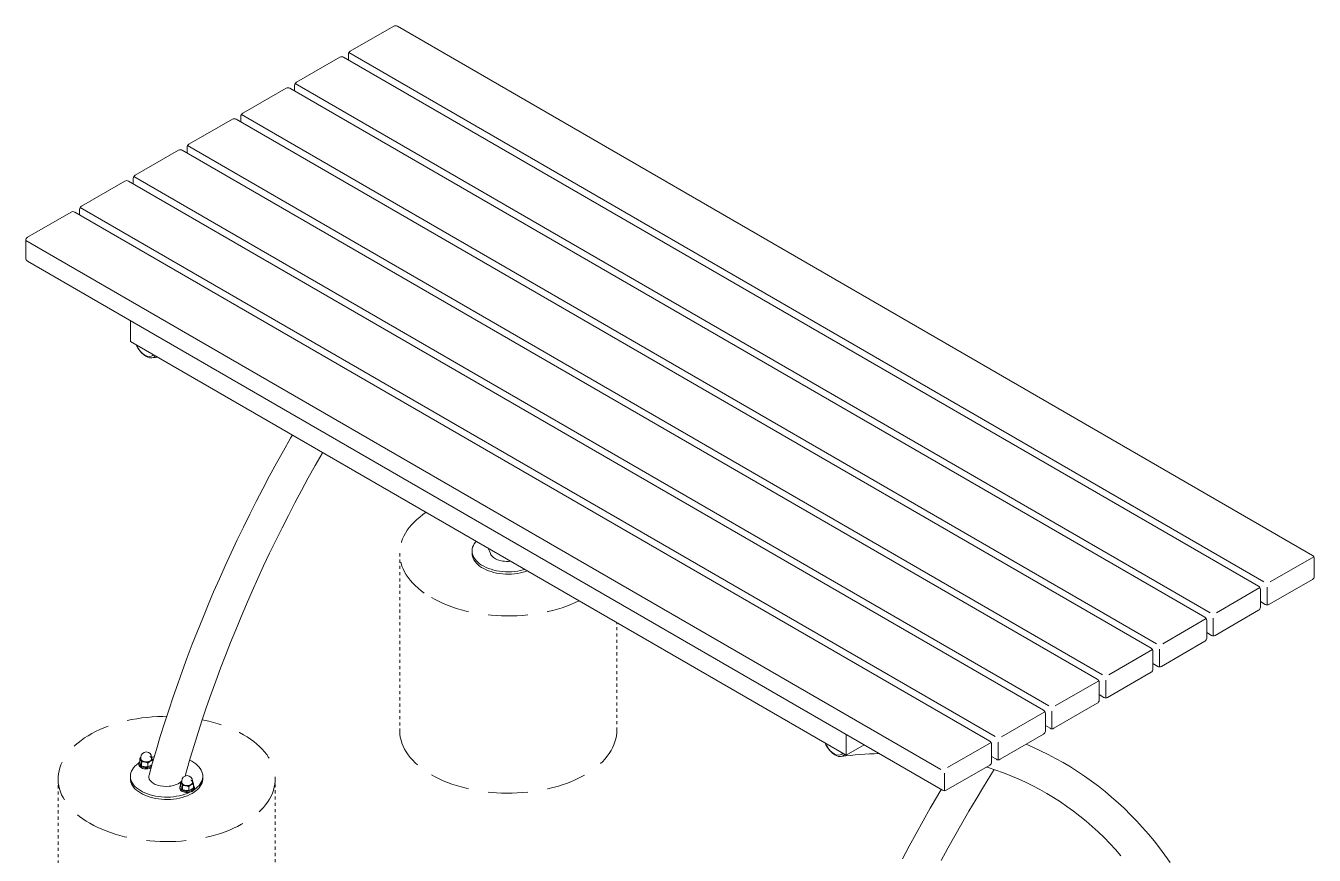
# Model space of a CAD drawing. Header units: inches. Extents: x -3 to 182, y -9 to 127.
# Drawn here: x 22.63 to 63.77, y 8.08 to 34.57 of the extents above; entities that cross this region are included whole.
import ezdxf

# ---------------------------------------------------------------- set-up
doc = ezdxf.new("R2010")
doc.units = ezdxf.units.IN
doc.linetypes.add('HIDDEN', pattern=[1.905, 1.27, -0.635])
doc.layers.add('ZANO_R', color=7, linetype='Continuous', lineweight=0)
doc.layers.add('ZANO_R_przerywana', color=250, linetype='HIDDEN', lineweight=0)

msp = doc.modelspace()

# ---------------------------------------------------------------- linework, layer by layer
at = {"layer": 'ZANO_R'}
for p, q in [((34.37804, 34.5595), (32.98791, 33.75845)), ((63.71478, 17.65967), (34.49356, 34.55941)), ((32.66082, 33.56997), (31.2707, 32.76893)), ((61.99757, 16.67015), (32.77635, 33.56988)), ((32.93006, 33.65835), (32.93006, 33.48099)), ((62.16678, 16.81642), (32.94556, 33.71616)), ((30.94361, 32.58045), (29.55349, 31.7794)), ((60.28036, 15.68062), (31.05914, 32.58036)), ((31.21285, 32.66882), (31.21285, 32.49146)), ((60.44957, 15.8269), (31.22835, 32.72663)), ((58.73236, 14.83737), (29.51114, 31.73711)), ((29.2264, 31.59092), (27.83628, 30.78988)), ((58.56315, 14.6911), (29.34193, 31.59083)), ((29.49564, 31.67929), (29.49564, 31.50194)), ((27.50919, 30.6014), (26.11907, 29.80035)), ((56.84593, 13.70157), (27.62472, 30.60131)), ((27.77842, 30.68977), (27.77842, 30.51241)), ((57.01514, 13.84785), (27.79393, 30.74758)), ((26.06121, 29.70024), (26.06121, 29.52289)), ((55.29793, 12.85832), (26.07672, 29.75806)), ((25.79198, 29.61187), (24.40186, 28.81083)), ((55.12872, 12.71205), (25.90751, 29.61178)), ((24.07477, 28.62235), (22.68464, 27.8213)), ((53.41151, 11.72252), (24.19029, 28.62226)), ((24.344, 28.71072), (24.344, 28.53336)), ((53.58072, 11.8688), (24.3595, 28.76853)), ((22.62679, 27.72119), (22.62679, 27.15515)), ((22.62679, 27.72119), (51.848, 10.82146)), ((22.68449, 27.05513), (51.9057, 10.1554)), ((25.97471, 25.15227), (25.97471, 24.49331)), ((25.97471, 24.49331), (48.82929, 11.27564)), ((26.6731, 24.03511), (26.70582, 24.05396)), ((36.87929, 17.80113), (36.87929, 17.72566)), ((62.36689, 16.81635), (63.75702, 17.61739)), ((63.77247, 16.99361), (63.77247, 17.55966)), ((62.3245, 16.09246), (63.71462, 16.8935)), ((60.64968, 15.82682), (62.03981, 16.62786)), ((62.05526, 16.00408), (62.05526, 16.57013)), ((62.26672, 16.07703), (62.26672, 16.64307)), ((62.05526, 16.18144), (62.20897, 16.09255)), ((58.93247, 14.8373), (60.32259, 15.63834)), ((60.54951, 15.0875), (60.54951, 15.65355)), ((60.60729, 15.10293), (61.99741, 15.90398)), ((60.33805, 15.01456), (60.33805, 15.58061)), ((58.89008, 14.11341), (60.2802, 14.91445)), ((60.33805, 15.19192), (60.49176, 15.10302)), ((57.21526, 13.84777), (58.60538, 14.64881)), ((58.62084, 14.02503), (58.62084, 14.59108)), ((58.8323, 14.09798), (58.8323, 14.66402)), ((58.62084, 14.20239), (58.77455, 14.1135)), ((55.50232, 12.85011), (56.89244, 13.65115)), ((56.90363, 13.03551), (56.90363, 13.60156)), ((57.11509, 13.10845), (57.11509, 13.6745)), ((57.17286, 13.12388), (58.56299, 13.92493)), ((56.90363, 13.21287), (57.05734, 13.12397)), ((55.45565, 12.13436), (56.84578, 12.9354)), ((53.78429, 11.86227), (55.17441, 12.66331)), ((55.18642, 12.04598), (55.18642, 12.61203)), ((55.39788, 12.11892), (55.39788, 12.68497)), ((48.82929, 11.27564), (48.82929, 11.9346)), ((53.73844, 11.14483), (55.12856, 11.94587)), ((55.18642, 12.22334), (55.34012, 12.13445)), ((48.82929, 11.27564), (49.40003, 11.60452)), ((52.06363, 10.87919), (53.45375, 11.68024)), ((53.46921, 11.05646), (53.46921, 11.62251)), ((53.68066, 11.1294), (53.68066, 11.69545)), ((26.2672, 11.17756), (26.30008, 11.20389)), ((26.2672, 11.17756), (26.2672, 11.05358)), ((26.30008, 11.20632), (26.30008, 11.16387)), ((26.6467, 11.16387), (26.6467, 11.20632)), ((26.65195, 11.18677), (26.6467, 11.19629)), ((26.67957, 11.11378), (26.67957, 11.05795)), ((27.9291, 11.08271), (27.86169, 11.11761)), ((48.67856, 11.3026), (48.71128, 11.32144)), ((53.46921, 11.23382), (53.62291, 11.14492)), ((26.24231, 11.00821), (26.24231, 10.97047)), ((26.32245, 11.05853), (26.32245, 10.93455)), ((26.52864, 11.02664), (26.52864, 10.90266)), ((26.65439, 10.96885), (26.6041, 10.93274)), ((51.96345, 10.13987), (51.96345, 10.70592)), ((52.02123, 10.15531), (53.41135, 10.95635)), ((25.96925, 10.60397), (25.96925, 10.5285)), ((27.57318, 10.42227), (27.60606, 10.4486)), ((27.57318, 10.42227), (27.57318, 10.29829)), ((27.60606, 10.45103), (27.60606, 10.40857)), ((27.62843, 10.30324), (27.62843, 10.17926)), ((27.95267, 10.40857), (27.95267, 10.45103)), ((27.95793, 10.43148), (27.95267, 10.44099)), ((27.98555, 10.35848), (27.98555, 10.2345)), ((28.28001, 10.5285), (28.28001, 10.60397)), ((27.54829, 10.25291), (27.54829, 10.21517)), ((27.83461, 10.27135), (27.83461, 10.14736)), ((28.01044, 10.21517), (28.01044, 10.25291))]:
    msp.add_line(p, q, dxfattribs=at)
at = {"layer": 'ZANO_R', "flags": 128}
for points in [[(26.1517, 24.39095), (26.17491, 24.34098), (26.22809, 24.25376), (26.29019, 24.17476), (26.35812, 24.10855), (26.42953, 24.05776), (26.50117, 24.02497), (26.56939, 24.01168), (26.63214, 24.01807)], [(26.18781, 24.31983), (26.20818, 24.28231), (26.26743, 24.19618), (26.32729, 24.12672), (26.39371, 24.06576), (26.4561, 24.02192), (26.52063, 23.98958), (26.57996, 23.97186), (26.63769, 23.9669), (26.69023, 23.97508), (26.73802, 23.99642), (26.77735, 24.02911)], [(26.63214, 24.01807), (26.68586, 24.04321), (26.71087, 24.06756)], [(26.65741, 23.96769), (26.75426, 23.98001), (26.84559, 23.98965)], [(26.7049, 24.05566), (26.71857, 24.06205), (26.71925, 24.06271)], [(31.13932, 21.50642), (31.07906, 21.402), (30.85298, 21.00171), (30.63067, 20.59945), (30.41219, 20.19533), (30.19759, 19.78944), (29.98692, 19.38188), (29.78025, 18.97277), (29.57761, 18.56219), (29.37906, 18.15025), (29.18466, 17.73706), (28.99444, 17.32271), (28.80847, 16.90731), (28.62677, 16.49096), (28.44941, 16.07377), (28.27643, 15.65583), (28.10786, 15.23726), (27.94375, 14.81815), (27.78415, 14.39862), (27.6291, 13.97876), (27.47862, 13.55867), (27.33278, 13.13847), (27.19159, 12.71826), (27.0551, 12.29814), (26.92334, 11.87821), (26.79635, 11.45858), (26.67416, 11.03935), (26.56313, 10.64325)], [(27.71293, 10.60984), (27.75733, 10.76774), (27.87711, 11.17731), (28.00164, 11.58742), (28.13089, 11.99796), (28.26481, 12.40882), (28.40339, 12.81988), (28.54658, 13.23105), (28.69434, 13.6422), (28.84665, 14.05324), (29.00346, 14.46404), (29.16472, 14.87451), (29.33041, 15.28454), (29.50046, 15.694), (29.67485, 16.1028), (29.85353, 16.51083), (30.03644, 16.91798), (30.22355, 17.32414), (30.41479, 17.7292), (30.61013, 18.13305), (30.80951, 18.5356), (31.01288, 18.93672), (31.22018, 19.33632), (31.43136, 19.73429), (31.64637, 20.13052), (31.86514, 20.52491), (32.08763, 20.91735), (32.10525, 20.94778)], [(37.01112, 18.11054), (36.98519, 18.08008), (36.94843, 18.02841), (36.9193, 17.97514), (36.89799, 17.92065), (36.88465, 17.86532), (36.87938, 17.80954), (36.88221, 17.75371), (36.89313, 17.6982), (36.91206, 17.64342), (36.93885, 17.58974), (36.97334, 17.53755), (37.01527, 17.48721), (37.06434, 17.43906), (37.12023, 17.39346), (37.18253, 17.35072), (37.25081, 17.31113), (37.32458, 17.27499), (37.40334, 17.24253), (37.48652, 17.21399), (37.57355, 17.18957), (37.66381, 17.16944), (37.75668, 17.15374), (37.85149, 17.14258), (37.94759, 17.13604), (38.0443, 17.13417), (38.14094, 17.13697), (38.23684, 17.14444), (38.33132, 17.15651), (38.42372, 17.1731), (38.51339, 17.19409), (38.56877, 17.20969)], [(36.87929, 17.72566), (36.88221, 17.67823), (36.89313, 17.62273), (36.91206, 17.56795), (36.93885, 17.51427), (36.97334, 17.46208), (37.01527, 17.41173), (37.06434, 17.36359), (37.12023, 17.31799), (37.18253, 17.27524), (37.25081, 17.23566), (37.32458, 17.19951), (37.40334, 17.16706), (37.48652, 17.13852), (37.57355, 17.1141), (37.66381, 17.09397), (37.75668, 17.07827), (37.85149, 17.06711), (37.94759, 17.06057), (38.0443, 17.0587), (38.14094, 17.0615), (38.23684, 17.06896), (38.33132, 17.08103), (38.42372, 17.09762), (38.51339, 17.11862), (38.5997, 17.14387), (38.65167, 17.16174)], [(37.38939, 17.89177), (37.46255, 17.72351), (37.47187, 17.70078)], [(37.85401, 17.47742), (37.77095, 17.49402), (37.69165, 17.51906), (37.62277, 17.5506), (37.56248, 17.58962), (37.51664, 17.63196), (37.48258, 17.67937), (37.47362, 17.7015)], [(48.15339, 11.66654), (48.18038, 11.60846), (48.23355, 11.52124), (48.29564, 11.44224), (48.36358, 11.37603), (48.43499, 11.32524), (48.50663, 11.29245), (48.57485, 11.27917), (48.6376, 11.28556)], [(48.19327, 11.58731), (48.21364, 11.54979), (48.27289, 11.46366), (48.33275, 11.39421), (48.39917, 11.33324), (48.46156, 11.28941), (48.52609, 11.25707), (48.58542, 11.23934), (48.64314, 11.23438), (48.69569, 11.24256), (48.74348, 11.2639), (48.78513, 11.29852), (48.78647, 11.30041)], [(59.17145, 7.85325), (59.00414, 8.08818), (58.83234, 8.31745), (58.65609, 8.54098), (58.47544, 8.75872), (58.29046, 8.97063), (58.10119, 9.17665), (57.90768, 9.37674), (57.71, 9.57084), (57.5082, 9.75892), (57.30233, 9.94094), (57.09244, 10.11686), (56.8786, 10.28664), (56.66085, 10.45024), (56.43926, 10.60763), (56.21387, 10.75879), (55.98474, 10.90367), (55.75192, 11.04226), (55.51546, 11.17451), (55.27543, 11.3004), (55.03188, 11.4199), (54.78487, 11.53298), (54.57047, 11.62428)], [(26.2672, 11.17756), (26.28074, 11.15819), (26.29483, 11.13153)], [(26.6467, 11.1852), (26.64926, 11.17863), (26.65241, 11.15635), (26.64718, 11.1342), (26.63383, 11.11322), (26.61297, 11.09438), (26.58559, 11.07857), (26.55296, 11.06653), (26.51661, 11.05882), (26.47824, 11.05581), (26.43964, 11.05762), (26.40262, 11.06418), (26.36891, 11.07519), (26.34009, 11.09011), (26.3175, 11.10827), (26.30219, 11.12881), (26.2949, 11.15076), (26.29594, 11.17311), (26.30008, 11.1852)], [(26.30008, 11.16387), (26.30065, 11.15575), (26.30772, 11.1345), (26.32252, 11.11463), (26.34439, 11.09706), (26.37228, 11.08261), (26.40491, 11.07196), (26.44073, 11.06561), (26.47808, 11.06386), (26.51521, 11.06678), (26.55039, 11.07424), (26.58197, 11.08589), (26.60847, 11.10119), (26.62865, 11.11942), (26.64157, 11.13972), (26.64663, 11.16116), (26.64359, 11.18272), (26.63259, 11.2034), (26.61415, 11.22224), (26.58912, 11.23834), (26.58818, 11.23882)], [(26.6041, 11.08369), (26.66187, 11.10891), (26.67957, 11.11378)], [(26.7282, 11.23047), (26.67187, 11.21761), (26.64663, 11.2112)], [(26.65195, 11.18677), (26.64999, 11.19093), (26.6467, 11.19699)], [(26.67957, 11.11378), (26.66604, 11.15272), (26.65195, 11.18677)], [(48.6376, 11.28556), (48.69132, 11.31069), (48.72015, 11.33876)], [(48.71036, 11.32314), (48.72403, 11.32954), (48.72853, 11.33392)], [(26.24845, 11.03875), (26.21578, 11.01579), (26.15928, 10.97045), (26.10954, 10.92253), (26.06693, 10.87238), (26.03173, 10.82034), (26.0042, 10.76679), (25.98453, 10.71209), (25.97285, 10.65664), (25.96926, 10.60082), (25.97377, 10.54502), (25.98635, 10.48963), (26.00691, 10.43505), (26.03532, 10.38165), (26.07136, 10.32981), (26.1148, 10.27989), (26.16532, 10.23225), (26.22256, 10.18721), (26.28613, 10.14509), (26.35559, 10.1062), (26.43044, 10.0708), (26.51016, 10.03913), (26.59419, 10.01143), (26.68193, 9.98789), (26.77279, 9.96866), (26.86611, 9.95389), (26.96124, 9.94368), (27.05753, 9.93811), (27.15428, 9.9372), (27.25082, 9.94097), (27.34648, 9.94939), (27.44058, 9.96241), (27.53247, 9.97992), (27.62149, 10.00181), (27.70704, 10.02792), (27.78849, 10.05808), (27.86246, 10.0907)], [(26.62849, 10.87158), (26.60291, 10.85999), (26.56435, 10.84784), (26.52251, 10.84012), (26.47889, 10.83711), (26.43507, 10.83892), (26.39264, 10.84548), (26.35312, 10.85656), (26.31795, 10.87176), (26.2884, 10.89053), (26.26554, 10.91218), (26.25019, 10.93594), (26.2429, 10.96095), (26.24231, 10.97047)], [(26.63679, 10.91388), (26.60291, 10.89773), (26.56435, 10.88558), (26.52251, 10.87786), (26.47889, 10.87484), (26.43507, 10.87665), (26.39264, 10.88322), (26.35312, 10.8943), (26.31795, 10.9095), (26.2884, 10.92826), (26.26554, 10.94992), (26.25019, 10.97368), (26.2429, 10.99869), (26.24395, 11.02404), (26.25329, 11.04882), (26.2672, 11.06843)], [(26.32245, 10.93455), (26.30892, 10.95393), (26.29483, 10.98058)], [(26.52864, 11.02664), (26.58468, 11.07152), (26.6041, 11.08369)], [(26.6041, 10.93274), (26.58468, 10.92249), (26.52864, 10.90266)], [(27.99255, 10.16371), (28.0028, 10.17054), (28.06255, 10.21448), (28.11571, 10.26115), (28.16193, 10.31023), (28.20087, 10.36137), (28.23226, 10.41421), (28.25588, 10.46838), (28.27157, 10.5235), (28.27921, 10.57919), (28.27875, 10.63505), (28.2702, 10.69069), (28.25361, 10.74572), (28.22911, 10.79976), (28.19685, 10.85243), (28.15708, 10.90335), (28.11006, 10.95218), (28.05613, 10.99856), (27.99567, 11.04217), (27.9291, 11.08271)], [(51.86022, 7.914), (52.07523, 8.31023), (52.294, 8.70462), (52.51649, 9.09707), (52.74262, 9.48746), (52.97235, 9.8757), (53.20561, 10.26168), (53.44233, 10.64531), (53.54955, 10.8155)], [(53.30378, 10.89436), (53.35589, 10.87888), (53.60173, 10.79842), (53.84444, 10.71146), (54.08394, 10.61802), (54.32016, 10.5181), (54.55304, 10.41174), (54.7825, 10.29895), (55.00847, 10.17976), (55.23088, 10.05421), (55.44966, 9.92233), (55.66473, 9.78415), (55.87604, 9.63973), (56.08351, 9.48911), (56.28708, 9.33234), (56.48669, 9.16946), (56.68229, 9.00054), (56.87382, 8.82563), (57.06123, 8.64478), (57.24448, 8.45804), (57.42352, 8.26549), (57.59831, 8.06716)], [(25.96925, 10.5285), (25.96926, 10.52535), (25.97377, 10.46955), (25.98635, 10.41416), (26.00691, 10.35957), (26.03532, 10.30617), (26.07136, 10.25433), (26.1148, 10.20442), (26.16532, 10.15677), (26.22256, 10.11173), (26.28613, 10.06962), (26.35559, 10.03073), (26.43044, 9.99532), (26.51016, 9.96366), (26.59419, 9.93596), (26.68193, 9.91241), (26.77279, 9.89319), (26.86611, 9.87842), (26.96124, 9.86821), (27.05753, 9.86263), (27.15428, 9.86173), (27.25082, 9.8655), (27.34648, 9.87392), (27.44058, 9.88693), (27.53247, 9.90445), (27.62149, 9.92634), (27.70704, 9.95245), (27.78849, 9.9826), (27.86529, 10.01659), (27.93689, 10.05416), (28.0028, 10.09506), (28.06255, 10.139), (28.11571, 10.18568), (28.16193, 10.23475), (28.20087, 10.28589), (28.23226, 10.33873), (28.25588, 10.3929), (28.27157, 10.44803), (28.27921, 10.50371), (28.28001, 10.5285)], [(27.2067, 10.28493), (27.11287, 10.27883), (27.01597, 10.28185), (26.92389, 10.29403), (26.83421, 10.31604), (26.75863, 10.34457), (26.69075, 10.38137), (26.63839, 10.42161), (26.59725, 10.46763), (26.5704, 10.51582), (26.55699, 10.56723), (26.55797, 10.61999), (26.56473, 10.6428)], [(27.94276, 10.15858), (27.90888, 10.14244), (27.87033, 10.13028), (27.82848, 10.12256), (27.78486, 10.11955), (27.74105, 10.12136), (27.69861, 10.12792), (27.6591, 10.139), (27.62393, 10.1542), (27.59438, 10.17297), (27.57151, 10.19462), (27.55616, 10.21838), (27.54888, 10.24339), (27.54992, 10.26875), (27.55926, 10.29353), (27.57318, 10.31314)], [(27.57318, 10.42227), (27.58671, 10.40289), (27.6008, 10.37624)], [(27.95267, 10.4299), (27.95524, 10.42334), (27.95838, 10.40106), (27.95316, 10.37891), (27.9398, 10.35792), (27.91895, 10.33909), (27.89156, 10.32328), (27.85893, 10.31124), (27.82259, 10.30353), (27.78421, 10.30051), (27.74562, 10.30232), (27.7086, 10.30889), (27.67489, 10.31989), (27.64606, 10.33482), (27.62347, 10.35298), (27.60817, 10.37351), (27.60087, 10.39547), (27.60192, 10.41781), (27.60606, 10.4299)], [(27.60606, 10.40857), (27.60663, 10.40045), (27.61369, 10.37921), (27.6285, 10.35933), (27.65036, 10.34176), (27.67826, 10.32732), (27.71088, 10.31667), (27.74671, 10.31032), (27.78406, 10.30856), (27.82119, 10.31148), (27.85637, 10.31894), (27.88794, 10.33059), (27.91444, 10.34589), (27.93463, 10.36412), (27.94755, 10.38443), (27.95261, 10.40586), (27.94957, 10.42743), (27.93857, 10.44811), (27.92012, 10.46694), (27.8951, 10.48304), (27.89416, 10.48353)], [(27.83461, 10.27135), (27.89066, 10.31622), (27.91008, 10.32839)], [(27.91008, 10.32839), (27.96785, 10.35361), (27.98555, 10.35848)], [(27.98555, 10.31314), (27.99587, 10.29953), (28.00724, 10.27503), (28.01038, 10.24974), (28.00516, 10.22455), (27.99178, 10.2004), (27.97073, 10.17814), (27.94276, 10.15858)], [(27.95793, 10.43148), (27.95596, 10.43564), (27.95267, 10.4417)], [(27.98555, 10.35848), (27.97202, 10.39742), (27.95793, 10.43148)], [(27.94276, 10.12085), (27.90888, 10.1047), (27.87033, 10.09255), (27.82848, 10.08482), (27.78486, 10.08181), (27.74105, 10.08362), (27.69861, 10.09019), (27.6591, 10.10127), (27.62393, 10.11647), (27.59438, 10.13523), (27.57151, 10.15689), (27.55616, 10.18065), (27.54888, 10.20566), (27.54829, 10.21517)], [(27.62843, 10.17926), (27.61489, 10.19863), (27.6008, 10.22529)], [(27.91008, 10.17745), (27.89066, 10.16719), (27.83461, 10.14736)], [(27.98555, 10.2345), (27.96785, 10.21893), (27.91008, 10.17745)], [(51.85756, 10.18324), (51.73772, 9.97994), (51.50792, 9.58171), (51.28184, 9.18142), (51.05953, 8.77916), (50.84105, 8.37504), (50.62645, 7.96915)]]:
    msp.add_lwpolyline(points, dxfattribs=at)
at = {"layer": 'ZANO_R'}
for centre, radius, start, end in [((34.43572, 34.45939), 0.11554, 59.957584, 119.952248), ((33.0456, 33.65835), 0.11554, 119.952248, 180), ((32.71851, 33.46986), 0.11554, 59.957584, 119.952248), ((31.0013, 32.48034), 0.11554, 59.957584, 119.952248), ((31.32839, 32.66882), 0.11554, 119.952248, 180), ((29.61117, 31.6793), 0.11554, 119.952248, 180), ((29.28409, 31.49081), 0.11554, 59.957584, 119.952248), ((27.56688, 30.50129), 0.11554, 59.957584, 119.952248), ((27.89396, 30.68977), 0.11554, 119.952248, 180), ((25.84966, 29.51176), 0.11554, 59.957584, 119.952248), ((26.17675, 29.70024), 0.11554, 119.952248, 180), ((24.45954, 28.71072), 0.11554, 119.952248, 180), ((24.13245, 28.52224), 0.11554, 59.957584, 119.952248), ((22.74233, 27.72119), 0.11554, 119.952248, 180), ((22.74233, 27.15514), 0.11554, 180, 239.957584), ((37.99238, 18.34857), 0.88208, 260.974621, 277.721269), ((63.65694, 17.55966), 0.11554, 0, 59.957584), ((63.65694, 16.99361), 0.11554, 299.952248, 0), ((61.93973, 16.57013), 0.11554, 0, 59.957584), ((62.26681, 16.19256), 0.11554, 239.957584, 299.952248), ((60.22251, 15.58061), 0.11554, 0, 59.957584), ((61.93973, 16.00408), 0.11554, 299.952248, 0), ((60.22251, 15.01456), 0.11554, 299.952248, 0), ((60.5496, 15.20304), 0.11554, 239.957584, 299.952248), ((58.5053, 14.59108), 0.11554, 0, 59.957584), ((58.5053, 14.02503), 0.11554, 299.952248, 0), ((58.83239, 14.21351), 0.11554, 239.957584, 299.952248), ((56.78809, 13.60156), 0.11554, 0, 59.957584), ((56.78809, 13.03551), 0.11554, 299.952248, 0), ((57.11518, 13.22399), 0.11554, 239.957584, 299.952248), ((55.07088, 12.61203), 0.11554, 0, 59.957584), ((55.07088, 12.04598), 0.11554, 299.952248, 0), ((55.39797, 12.23446), 0.11554, 239.957584, 299.952248), ((53.35367, 11.62251), 0.11554, 0, 59.957584), ((26.35425, 11.1593), 0.06559, 145.673976, 205.047769), ((26.43565, 11.22452), 0.16876, 213.438696, 266.56668), ((25.73104, 10.87645), 0.6188, 17.113057, 24.344504), ((26.47339, 11.20632), 0.17331, 0, 180), ((26.57533, 11.15969), 0.08127, 290.739019, 19.463057), ((50.21019, -0.82377), 12.15781, 91.576651, 97.311811), ((53.68076, 11.24494), 0.11554, 239.957584, 299.952248), ((26.85822, 11.2355), 0.61838, 197.109197, 204.345458), ((26.36402, 10.64002), 0.42058, 81.588656, 95.672472), ((26.49806, 11.35445), 0.45514, 247.304327, 260.831889), ((26.4737, 11.33571), 0.28375, 260.227994, 297.358479), ((26.35302, 10.60672), 0.45517, 67.30487, 80.831778), ((26.48707, 11.32125), 0.42065, 261.589976, 275.671478), ((53.35367, 11.05646), 0.11554, 299.952248, 0), ((27.14132, 11.05064), 0.7685, 274.880523, 304.190569), ((28.1646, 10.48036), 0.61882, 197.111749, 204.342907), ((27.66022, 10.404), 0.06559, 145.670308, 205.047852), ((27.74163, 10.46923), 0.16876, 213.439103, 266.566274), ((27.03702, 10.12115), 0.6188, 17.113057, 24.344504), ((27.77937, 10.45103), 0.17331, 0, 180), ((27.67, 9.88465), 0.42065, 81.589895, 95.671233), ((27.77968, 10.58043), 0.28377, 260.228828, 297.356752), ((27.659, 9.85144), 0.45515, 67.304184, 80.83188), ((27.8813, 10.4044), 0.08127, 290.742411, 19.461925), ((27.80403, 10.59912), 0.4551, 247.303708, 260.832508), ((27.79304, 10.56589), 0.42059, 261.588279, 275.671977), ((27.89645, 10.22552), 0.11446, 293.865767, 354.814758), ((51.96354, 10.25541), 0.11554, 239.957584, 299.952248)]:
    msp.add_arc(centre, radius, start, end, dxfattribs=at)
at = {"layer": 'ZANO_R_przerywana', "ltscale": 0.05}
for p, q in [((34.56772, 17.7252), (34.56772, 12.0647)), ((41.50001, 12.0647), (41.50001, 15.51444)), ((23.65964, 10.51701), (23.65964, 4.85651)), ((30.59193, 4.85651), (30.59193, 10.517))]:
    msp.add_line(p, q, dxfattribs=at)
at = {"layer": 'ZANO_R_przerywana', "flags": 128}
for points in [[(35.4131, 19.03473), (35.30732, 18.96066), (35.20711, 18.88317), (35.1135, 18.80298), (35.02671, 18.72027), (34.94694, 18.63523), (34.87439, 18.54807), (34.80921, 18.45899), (34.75156, 18.3682), (34.70158, 18.2759), (34.65938, 18.18232), (34.62507, 18.08767), (34.59871, 17.99217), (34.58038, 17.89605), (34.57012, 17.79953), (34.56794, 17.70284), (34.57386, 17.6062), (34.58786, 17.50983), (34.60991, 17.41397), (34.63995, 17.31884), (34.67792, 17.22466), (34.72373, 17.13164), (34.77727, 17.04001), (34.83842, 16.94998), (34.90703, 16.86177), (34.98294, 16.77556), (35.06598, 16.69158), (35.15595, 16.61001), (35.25264, 16.53105), (35.35583, 16.45487), (35.46527, 16.38166), (35.58071, 16.31159)], [(35.58071, 16.31159), (35.70188, 16.24482), (35.82849, 16.18151), (35.96026, 16.1218), (36.09687, 16.06584), (36.23801, 16.01375), (36.38333, 15.96566), (36.53252, 15.92168), (36.68521, 15.88192), (36.84105, 15.84645), (36.99967, 15.81538), (37.16071, 15.78876), (37.32379, 15.76667), (37.48853, 15.74916), (37.65455, 15.73625), (37.82144, 15.728), (37.98884, 15.7244), (38.15634, 15.72548), (38.32355, 15.73124), (38.49009, 15.74164), (38.65556, 15.75668), (38.81958, 15.77632), (38.98176, 15.80051), (39.14173, 15.8292), (39.29912, 15.86231), (39.45354, 15.89978), (39.60466, 15.9415), (39.7521, 15.9874), (39.89553, 16.03735), (40.03461, 16.09124), (40.16902, 16.14895), (40.29753, 16.20989)], [(27.12586, 12.51797), (27.00016, 12.51665), (26.83296, 12.51081), (26.66644, 12.50032), (26.50099, 12.48519), (26.33701, 12.46547), (26.17486, 12.44119), (26.01493, 12.41242), (25.8576, 12.37923), (25.70323, 12.34168), (25.55219, 12.29987), (25.40482, 12.2539), (25.26146, 12.20388), (25.12247, 12.14991), (24.98815, 12.09213), (24.85882, 12.03067), (24.73479, 11.96567), (24.61634, 11.8973), (24.50376, 11.82569), (24.39729, 11.75104), (24.2972, 11.6735), (24.20372, 11.59325), (24.11706, 11.5105), (24.03743, 11.42542), (23.96501, 11.33822), (23.89997, 11.24911), (23.84247, 11.15829), (23.79263, 11.06596), (23.75058, 10.97236), (23.71642, 10.87769), (23.69021, 10.78218), (23.67203, 10.68605), (23.66192, 10.58952), (23.65989, 10.49283), (23.66596, 10.39619), (23.68011, 10.29983), (23.70231, 10.20398), (23.73251, 10.10887), (23.77063, 10.0147), (23.81658, 9.92171), (23.87027, 9.83011), (23.93156, 9.74012), (24.0003, 9.65193), (24.07635, 9.56577), (24.15952, 9.48183), (24.24962, 9.40031), (24.34644, 9.3214), (24.44974, 9.24527), (24.5593, 9.17212), (24.67485, 9.10211)], [(24.67485, 9.10211), (24.79612, 9.0354), (24.92284, 8.97216), (25.0547, 8.91252), (25.1914, 8.85663), (25.33262, 8.80462), (25.47802, 8.75661), (25.62727, 8.7127), (25.78003, 8.67302), (25.93592, 8.63764), (26.0946, 8.60664), (26.25568, 8.58011), (26.41879, 8.55811), (26.58356, 8.54068), (26.74959, 8.52786), (26.9165, 8.51969), (27.0839, 8.51619), (27.2514, 8.51736), (27.4186, 8.5232), (27.58512, 8.53369), (27.75057, 8.54882), (27.91456, 8.56854), (28.07671, 8.59282), (28.23663, 8.62159), (28.39396, 8.65478), (28.54833, 8.69233), (28.69938, 8.73413), (28.84675, 8.78011), (28.9901, 8.83013), (29.1291, 8.8841), (29.26342, 8.94188), (29.39275, 9.00334), (29.51678, 9.06833), (29.63522, 9.13671), (29.74781, 9.20832), (29.85427, 9.28297), (29.95436, 9.36051), (30.04785, 9.44076), (30.13451, 9.52351), (30.21414, 9.60859), (30.28656, 9.69578), (30.3516, 9.7849), (30.4091, 9.87573), (30.45893, 9.96805), (30.50098, 10.06165), (30.53515, 10.15632), (30.56135, 10.25183), (30.57954, 10.34796), (30.58965, 10.44449), (30.59167, 10.54118), (30.5856, 10.63782), (30.57145, 10.73418), (30.54925, 10.83002), (30.51906, 10.92514), (30.48094, 11.01931), (30.43498, 11.1123), (30.3813, 11.2039), (30.32001, 11.29389), (30.25126, 11.38208), (30.17521, 11.46824), (30.09204, 11.55218), (30.00195, 11.6337), (29.90513, 11.71261), (29.80182, 11.78874), (29.69227, 11.86189), (29.57672, 11.9319), (29.45544, 11.9986), (29.32873, 12.06185), (29.19686, 12.12149), (29.06017, 12.17738), (28.91895, 12.22939), (28.77355, 12.2774), (28.62429, 12.3213), (28.47154, 12.36099), (28.31565, 12.39637), (28.2645, 12.4069)], [(34.56772, 12.0647), (34.56794, 12.04234), (34.57386, 11.9457), (34.58786, 11.84934), (34.60991, 11.75348), (34.63995, 11.65835), (34.67792, 11.56416), (34.72373, 11.47115), (34.77727, 11.37952), (34.83842, 11.28949), (34.90703, 11.20127), (34.98294, 11.11507), (35.06598, 11.03109), (35.15595, 10.94952), (35.25264, 10.87055), (35.35583, 10.79438), (35.46527, 10.72117), (35.58071, 10.6511)], [(35.58071, 10.6511), (35.70188, 10.58432), (35.82849, 10.52101), (35.96026, 10.46131), (36.09687, 10.40534), (36.23801, 10.35326), (36.38333, 10.30517), (36.53252, 10.26119), (36.68521, 10.22142), (36.84105, 10.18596), (36.99967, 10.15488), (37.16071, 10.12827), (37.32379, 10.10618), (37.48853, 10.08866), (37.65455, 10.07576), (37.82144, 10.0675), (37.98884, 10.06391), (38.15634, 10.06499), (38.32355, 10.07074), (38.49009, 10.08115), (38.65556, 10.09619), (38.81958, 10.11583), (38.98176, 10.14002), (39.14173, 10.1687), (39.29912, 10.20182), (39.45354, 10.23928), (39.60466, 10.28101), (39.7521, 10.3269), (39.89553, 10.37685), (40.03461, 10.43075), (40.16902, 10.48846), (40.29845, 10.54985), (40.42258, 10.61478), (40.54114, 10.6831), (40.65383, 10.75464), (40.76041, 10.82924), (40.86063, 10.90673), (40.95424, 10.98692), (41.04103, 11.06963), (41.12079, 11.15467), (41.19335, 11.24182), (41.25853, 11.33091), (41.31617, 11.4217), (41.36615, 11.514), (41.40835, 11.60758), (41.44267, 11.70223), (41.46902, 11.79773), (41.48735, 11.89385), (41.49762, 11.99037), (41.50001, 12.0647)]]:
    msp.add_lwpolyline(points, dxfattribs=at)

doc.saveas('drawing.dxf')
